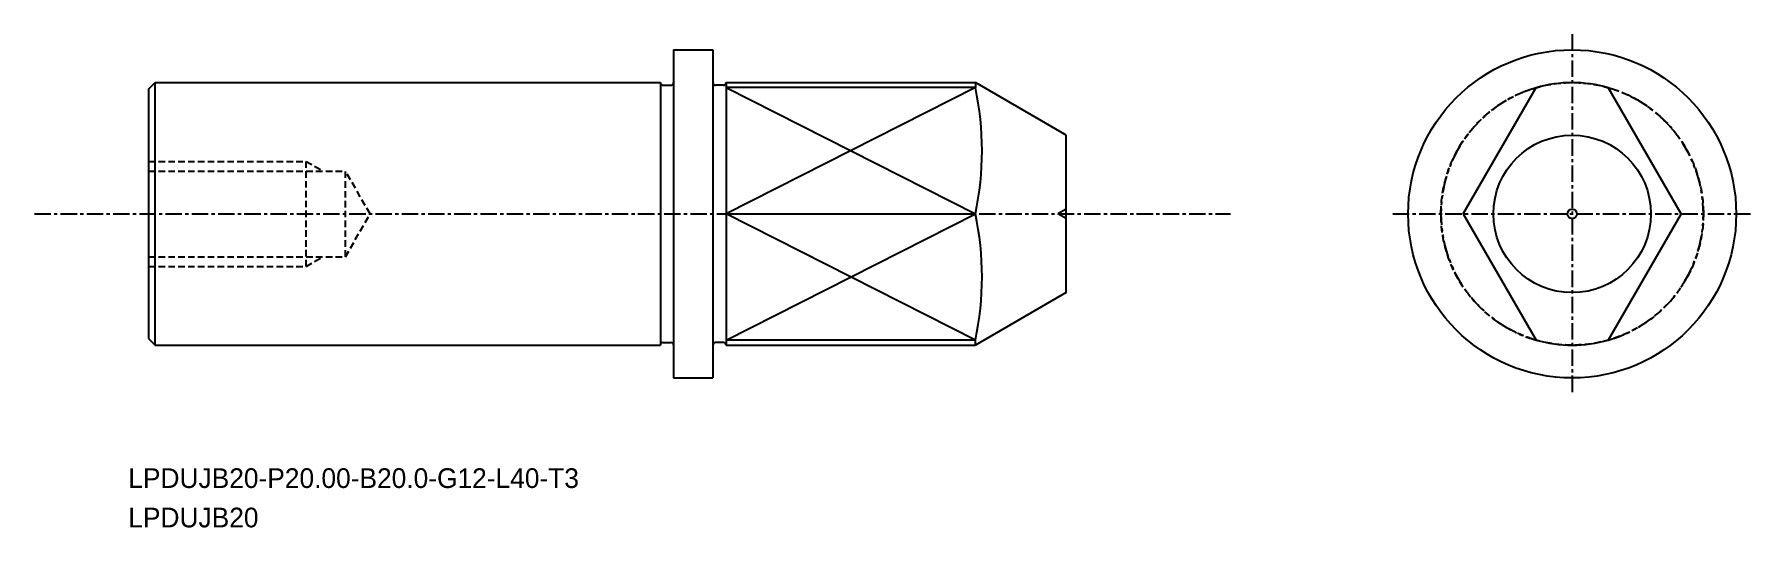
# Model space of a CAD drawing. Extents: x -1786 to -1655, y -903 to -865.
import ezdxf

# ---------------------------------------------------------------- set-up
doc = ezdxf.new("R2010")
doc.units = 0
for name, pattern in [('CENTER', [2, 1.25, -0.25, 0.25, -0.25]), ('DASHED', [0.75, 0.5, -0.25]), ('PHANTOM', [2.5, 1.25, -0.25, 0.25, -0.25, 0.25, -0.25])]:
    doc.linetypes.add(name, pattern=pattern)
doc.layers.get('0').update_dxf_attribs({"linetype": 'CONTINUOUS'})
doc.layers.add('CENTER', color=1, linetype='CENTER')

msp = doc.modelspace()

# ---------------------------------------------------------------- linework, layer by layer
at = {"color": 7, "linetype": 'CONTINUOUS'}
for p, q in [((-1737.06, -866.2), (-1734.06, -866.2)), ((-1737.06, -866.2), (-1737.06, -891.2)), ((-1777.06, -869.2), (-1776.56, -868.7)), ((-1776.56, -888.7), (-1776.56, -868.7)), ((-1776.56, -868.7), (-1738.06, -868.7)), ((-1738.06, -868.7), (-1738.06, -888.7)), ((-1737.86, -868.9), (-1737.26, -868.9)), ((-1733.26, -868.9), (-1733.86, -868.9)), ((-1733.06, -868.7), (-1733.06, -888.7)), ((-1733.06, -868.7), (-1714.06, -868.7)), ((-1777.06, -869.2), (-1777.06, -888.2)), ((-1676.88, -878.7), (-1671.33, -869.08)), ((-1660.28, -878.7), (-1665.83, -869.08)), ((-1733.06, -878.7), (-1714.06, -878.7)), ((-1676.88, -878.7), (-1671.33, -888.31)), ((-1660.28, -878.7), (-1665.83, -888.31)), ((-1777.06, -888.2), (-1776.56, -888.7)), ((-1737.86, -888.5), (-1737.26, -888.5)), ((-1733.26, -888.5), (-1733.86, -888.5)), ((-1776.56, -888.7), (-1738.06, -888.7)), ((-1733.06, -888.7), (-1714.06, -888.7)), ((-1737.06, -891.2), (-1734.06, -891.2))]:
    msp.add_line(p, q, dxfattribs=at)
at = {"linetype": 'CONTINUOUS'}
for p, q in [((-1734.06, -866.2), (-1734.06, -891.2)), ((-1707.13, -872.7), (-1714.06, -868.7)), ((-1714.06, -868.7), (-1714.06, -869.08)), ((-1714.06, -869.08), (-1733.06, -869.08)), ((-1707.13, -884.7), (-1707.13, -872.7)), ((-1707.13, -884.7), (-1714.06, -888.7)), ((-1714.06, -888.31), (-1733.06, -888.31)), ((-1714.06, -888.7), (-1714.06, -888.31))]:
    msp.add_line(p, q, dxfattribs=at)
at = {"color": 3, "linetype": 'CONTINUOUS'}
for p, q in [((-1733.06, -869.08), (-1714.06, -878.7)), ((-1714.06, -869.08), (-1733.06, -878.7)), ((-1733.06, -888.31), (-1714.06, -878.7)), ((-1714.06, -888.31), (-1733.06, -878.7))]:
    msp.add_line(p, q, dxfattribs=at)
at = {"color": 3, "linetype": 'DASHED'}
for p, q in [((-1777.06, -874.7), (-1765.06, -874.7)), ((-1777.06, -875.44), (-1762.06, -875.44)), ((-1765.06, -882.7), (-1765.06, -874.7)), ((-1765.06, -874.7), (-1763.77, -875.44)), ((-1760.18, -878.7), (-1762.06, -875.44)), ((-1762.06, -881.96), (-1762.06, -875.44)), ((-1762.06, -881.96), (-1760.18, -878.7)), ((-1777.06, -881.96), (-1762.06, -881.96)), ((-1765.06, -882.7), (-1763.77, -881.96)), ((-1777.06, -882.7), (-1765.06, -882.7))]:
    msp.add_line(p, q, dxfattribs=at)
at = {"color": 3}
for p in [(-1707.13, -878.33), (-1707.13, -879.06)]:
    msp.add_line(p, (-1707.77, -878.7), dxfattribs=at)
at = {"linetype": 'CONTINUOUS'}
for radius in [12.5, 6]:
    msp.add_circle((-1668.58, -878.7), radius, dxfattribs=at)
at = {"color": 3, "linetype": 'DASHED'}
msp.add_circle((-1668.58, -878.7), 10, dxfattribs=at)
msp.add_circle((-1668.58, -878.7), 0.365)
at = {"color": 7, "linetype": 'CONTINUOUS'}
for centre, start, end in [((-1737.86, -868.7), 180, 270), ((-1737.26, -868.7), 270, 0), ((-1733.86, -868.7), 180, 270), ((-1733.26, -868.7), 270, 0), ((-1737.86, -888.7), 90, 180), ((-1737.26, -888.7), 0, 90), ((-1733.86, -888.7), 90, 180), ((-1733.26, -888.7), 0, 90)]:
    msp.add_arc(centre, 0.2, start, end, dxfattribs=at)
for start, end in [(74.038, 105.962), (254.038, 285.962)]:
    msp.add_arc((-1668.58, -878.7), 10, start, end)
at = {"linetype": 'CONTINUOUS'}
for centre, start in [((-1736.52, -873.89), 347.9196), ((-1736.52, -883.5), 347.9195)]:
    msp.add_arc(centre, 22.97, start, 12.0804, dxfattribs=at)
at = {"color": 3, "linetype": 'PHANTOM'}
for start, end in [(105.962, 254.038), (285.962, 74.038)]:
    msp.add_arc((-1668.58, -878.7), 10, start, end, dxfattribs=at)
at = {"color": 7, "linetype": 'CONTINUOUS'}
msp.add_point((-1777.06, -878.7), dxfattribs=at)
at = {"layer": 'CENTER', "color": 1, "linetype": 'CENTER'}
for p, q in [((-1668.58, -865.02), (-1668.58, -892.37)), ((-1785.77, -878.7), (-1694.63, -878.7)), ((-1682.25, -878.7), (-1654.9, -878.7))]:
    msp.add_line(p, q, dxfattribs=at)

# ---------------------------------------------------------------- texts
for s, p in [('LPDUJB20-P20.00-B20.0-G12-L40-T3', (-1778.61, -899.58)), ('LPDUJB20', (-1778.61, -902.58))]:
    msp.add_text(s, height=1.5).set_placement(p)

doc.saveas('drawing.dxf')
